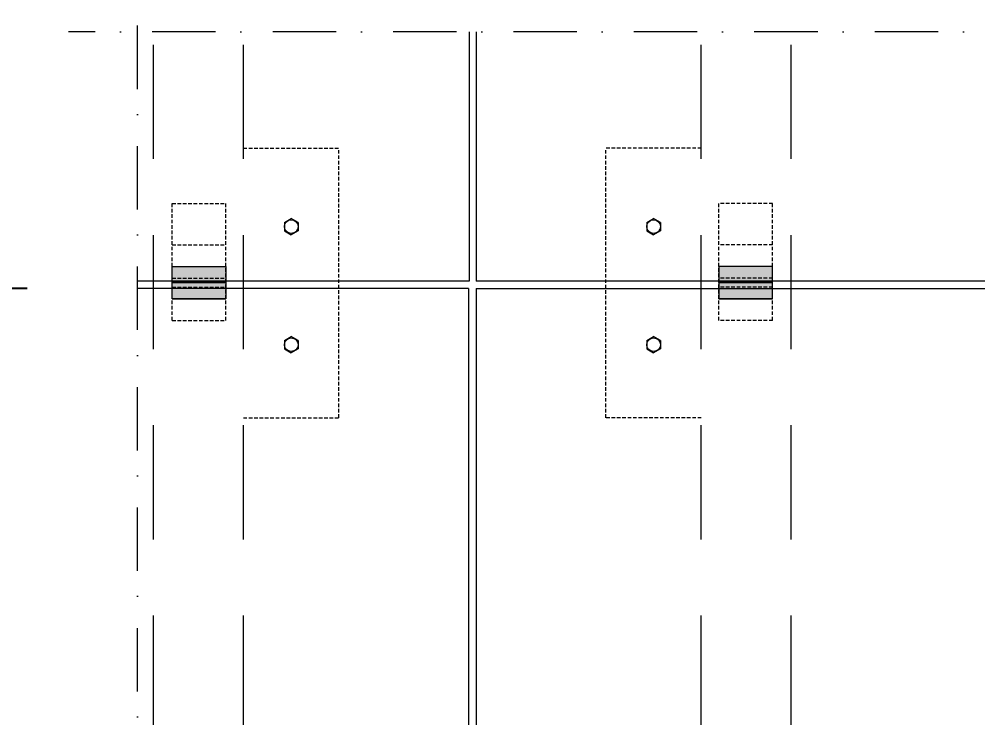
# Model space of a CAD drawing. Extents: x -106823 to -42801, y 48734 to 74234.
# Drawn here: x -96071 to -90734, y 63655 to 67542 of the extents above; entities that cross this region are included whole.
import ezdxf

# ---------------------------------------------------------------- set-up
doc = ezdxf.new("R2010")
doc.units = 0
doc.header["$MEASUREMENT"] = 0
for name, pattern in [('Dot & Dashed', [670.277762, 352.777767, -176.388884, 0, -141.111112]), ('Hidden Line', [30, 20, -10]), ('Przerywana długa', [1058.333302, 634.99999, -423.333311])]:
    doc.linetypes.add(name, pattern=pattern)
for name, color, linetype, lineweight, true_color in [('2D Drafting - General_Pen_No__2', 7, 'Continuous', 15, 0x7f7f7f), ('2D Drafting - General_Pen_No__62', 7, 'Continuous', 20, 0xaaaaaa), ('Wymiarowanie_Pen_No__5', 7, 'Continuous', 25, 0x40a5ff)]:
    doc.layers.add(name, color=color, linetype=linetype, lineweight=lineweight, true_color=true_color)
doc.layers.add('Wymiarowanie', color=7, linetype='Continuous')
doc.styles.add('GENERATED_STYLE_3', font='')
doc.styles.get('GENERATED_STYLE_3').set_extended_font_data('Tahoma Zachodni')
doc.dimstyles.new('GENERATED_STYLE__5', dxfattribs={"dimtxt": 200, "dimasz": 190, "dimexe": 0.18, "dimexo": 0, "dimgap": 0.09, "dimtad": 1, "dimdec": 1, "dimlfac": 0.1, "dimzin": 0, "dimdsep": 46, "dimtxsty": 'GENERATED_STYLE_3', "dimblk": 'ARROWHEAD_6', "dimblk1": 'ARROWHEAD_6', "dimblk2": 'ARROWHEAD_6', "dimcen": 0.09, "dimclrd": 256, "dimclre": 256, "dimclrt": 256, "dimadec": 0, "dimazin": 0, "dimtfac": 1, "dimtdec": 4, "dimtmove": 0, "dimatfit": 3, "dimfxl": 0, "dimtolj": 1, "dimtzin": 0, "dimarcsym": 0})

# ---------------------------------------------------------------- blocks, each defined once
blk = doc.blocks.new('*D136')
at = {"layer": 'Wymiarowanie_Pen_No__5', "linetype": 'Continuous'}
for p, q in [((-96213.6, 66044.6), (-96213.6, 66194.6)), ((-96113.6, 65944.6), (-96313.6, 66144.6)), ((-96026.1, 66044.6), (-96401.1, 66044.6)), ((-96213.6, 60074.6), (-96213.6, 66044.6)), ((-96313.6, 60174.6), (-96113.6, 59974.6)), ((-96113.6, 59934.6), (-96313.6, 60134.6)), ((-96026.1, 60074.6), (-96401.1, 60074.6))]:
    blk.add_line(p, q, dxfattribs=at)
at = {"layer": 'Wymiarowanie_Pen_No__5', "char_height": 200, "attachment_point": 7, "rotation": 90, "style": 'GENERATED_STYLE_3'}
for s, insert in [('{597,0}', (-96253.6, 62718.5)), ('{4,0}', (-96253.6, 59552.4)), ('{597,0}', (-96253.6, 56517.4))]:
    blk.add_mtext(s, dxfattribs=dict(at, insert=insert))
blk = doc.blocks.new('ARROWHEAD_6')
at = {"color": 0, "linetype": 'Continuous', "lineweight": 0}
for p, q in [((-0.5, -0.5), (0.5, 0.5)), ((0, 0), (-1, 0))]:
    blk.add_line(p, q, dxfattribs=at)

msp = doc.modelspace()

# ---------------------------------------------------------------- hatches: boundary and pattern name
at = {"layer": '2D Drafting - General_Pen_No__62', "linetype": 'Continuous'}
for points in [[(-94919.67, 66076.69), (-95219.67, 66076.69), (-95219.67, 66166.69), (-94919.67, 66166.69)], [(-92176.51, 66076.69), (-91876.51, 66076.69), (-91876.51, 66166.69), (-92176.51, 66166.69)], [(-94919.67, 65986.69), (-95219.67, 65986.69), (-95219.67, 66076.69), (-94919.67, 66076.69)], [(-92176.51, 65986.69), (-91876.51, 65986.69), (-91876.51, 66076.69), (-92176.51, 66076.69)]]:
    msp.add_hatch(color=256, dxfattribs=at).paths.add_polyline_path(points, flags=0)

# ---------------------------------------------------------------- linework, layer by layer
at = {"layer": '2D Drafting - General_Pen_No__2', "linetype": 'Dot & Dashed'}
for p, q in [((-95413.06, 53746.38), (-95413.06, 70626.66)), ((-75536.44, 67472.76), (-95796.06, 67472.76))]:
    msp.add_line(p, q, dxfattribs=at)
at = {"layer": '2D Drafting - General_Pen_No__2', "linetype": 'Przerywana długa'}
for p, q in [((-95322.83, 54064.55), (-95322.83, 67472.76)), ((-94822.83, 54064.55), (-94822.83, 67472.76)), ((-92273.35, 54064.55), (-92273.35, 67472.76)), ((-91773.35, 54064.55), (-91773.35, 67472.76))]:
    msp.add_line(p, q, dxfattribs=at)
at = {"layer": '2D Drafting - General_Pen_No__2', "linetype": 'Continuous'}
for p, q in [((-93566.51, 67472.76), (-93566.51, 66084.55)), ((-93526.51, 67472.76), (-93526.51, 66084.55)), ((-94594.54, 66411.06), (-94556.37, 66434.06)), ((-94594.54, 66411.06), (-94594.54, 66365.06)), ((-94518.2, 66411.06), (-94556.37, 66434.06)), ((-94518.2, 66411.06), (-94518.2, 66365.06)), ((-92577.12, 66411.06), (-92538.96, 66434.06)), ((-92577.12, 66411.06), (-92577.12, 66365.06)), ((-92500.79, 66411.06), (-92538.96, 66434.06)), ((-92500.79, 66411.06), (-92500.79, 66365.06)), ((-94594.54, 66365.06), (-94556.37, 66342.06)), ((-94518.2, 66365.06), (-94556.37, 66342.06)), ((-92577.12, 66365.06), (-92538.96, 66342.06)), ((-92500.79, 66365.06), (-92538.96, 66342.06)), ((-95219.67, 66166.69), (-94919.67, 66166.69)), ((-95219.67, 65986.69), (-95219.67, 66166.69)), ((-94919.67, 66166.69), (-94919.67, 65986.69)), ((-91876.51, 66166.69), (-92176.51, 66166.69)), ((-92176.51, 66166.69), (-92176.51, 65986.69)), ((-91876.51, 65986.69), (-91876.51, 66166.69)), ((-93566.51, 66084.55), (-95413.06, 66084.55)), ((-95219.67, 66076.69), (-94919.67, 66076.69)), ((-81556.51, 66084.55), (-93526.51, 66084.55)), ((-91876.51, 66076.69), (-92176.51, 66076.69)), ((-93569.67, 66044.55), (-95413.06, 66044.55)), ((-93569.67, 66044.55), (-93569.67, 60074.55)), ((-93526.51, 66044.55), (-81556.51, 66044.55)), ((-93526.51, 66044.55), (-93526.51, 60074.55)), ((-95219.67, 65986.69), (-94919.67, 65986.69)), ((-91876.51, 65986.69), (-92176.51, 65986.69)), ((-94594.54, 65754.38), (-94556.37, 65777.38)), ((-94594.54, 65754.38), (-94594.54, 65708.38)), ((-94518.2, 65754.38), (-94556.37, 65777.38)), ((-94518.2, 65754.38), (-94518.2, 65708.38)), ((-92577.12, 65754.38), (-92538.96, 65777.38)), ((-92577.12, 65754.38), (-92577.12, 65708.38)), ((-92500.79, 65754.38), (-92538.96, 65777.38)), ((-92500.79, 65754.38), (-92500.79, 65708.38)), ((-94594.54, 65708.38), (-94556.37, 65685.38)), ((-94518.2, 65708.38), (-94556.37, 65685.38)), ((-92577.12, 65708.38), (-92538.96, 65685.38)), ((-92500.79, 65708.38), (-92538.96, 65685.38))]:
    msp.add_line(p, q, dxfattribs=at)
at = {"layer": '2D Drafting - General_Pen_No__2', "linetype": 'Hidden Line'}
for p, q in [((-94822.83, 66824.55), (-94290.76, 66824.55)), ((-94290.76, 65324.55), (-94290.76, 66824.55)), ((-92273.35, 66824.55), (-92805.41, 66824.55)), ((-92805.41, 65324.55), (-92805.41, 66824.55)), ((-95219.67, 66516.69), (-94919.67, 66516.69)), ((-95219.67, 65866.69), (-95219.67, 66516.69)), ((-94919.67, 65866.69), (-94919.67, 66516.69)), ((-91876.51, 66516.69), (-92176.51, 66516.69)), ((-92176.51, 65866.69), (-92176.51, 66516.69)), ((-91876.51, 65866.69), (-91876.51, 66516.69)), ((-95219.67, 66286.69), (-94919.67, 66286.69)), ((-91876.51, 66286.69), (-92176.51, 66286.69)), ((-95219.67, 66101.69), (-94919.67, 66101.69)), ((-91876.51, 66101.69), (-92176.51, 66101.69)), ((-95219.67, 66051.69), (-94919.67, 66051.69)), ((-91876.51, 66051.69), (-92176.51, 66051.69)), ((-95219.67, 65866.69), (-94919.67, 65866.69)), ((-91876.51, 65866.69), (-92176.51, 65866.69)), ((-94822.83, 65324.55), (-94290.76, 65324.55)), ((-92273.35, 65324.55), (-92805.41, 65324.55))]:
    msp.add_line(p, q, dxfattribs=at)
at = {"layer": '2D Drafting - General_Pen_No__2', "linetype": 'Continuous', "flags": 128}
for points in [[(-94919.67, 66076.69), (-95219.67, 66076.69), (-95219.67, 66166.69), (-94919.67, 66166.69)], [(-92176.51, 66076.69), (-91876.51, 66076.69), (-91876.51, 66166.69), (-92176.51, 66166.69)], [(-94919.67, 65986.69), (-95219.67, 65986.69), (-95219.67, 66076.69), (-94919.67, 66076.69)], [(-92176.51, 65986.69), (-91876.51, 65986.69), (-91876.51, 66076.69), (-92176.51, 66076.69)]]:
    msp.add_lwpolyline(points, close=True, dxfattribs=at)
at = {"layer": '2D Drafting - General_Pen_No__2', "linetype": 'Continuous'}
for centre in [(-94556.37, 66388.06), (-92538.96, 66388.06), (-94556.37, 65731.38), (-92538.96, 65731.38)]:
    msp.add_circle(centre, 38.17, dxfattribs=at)

# ---------------------------------------------------------------- dimensions: what is measured, and where the dimension line sits
at = {"layer": 'Wymiarowanie', "color": 161, "linetype": 'Continuous', "lineweight": 25, "true_color": 0x40a5ff}
dim = msp.add_linear_dim(base=(-96213.65, 54064.55), p1=(-93569.67, 60074.55), p2=(-93569.67, 66044.55), angle=90, dimstyle='GENERATED_STYLE__5', dxfattribs=at)
dim.commit()
dim.dimension.update_dxf_attribs({"geometry": '*D136', "text_midpoint": (-96353.65, 63060.47)})

doc.saveas('drawing.dxf')
